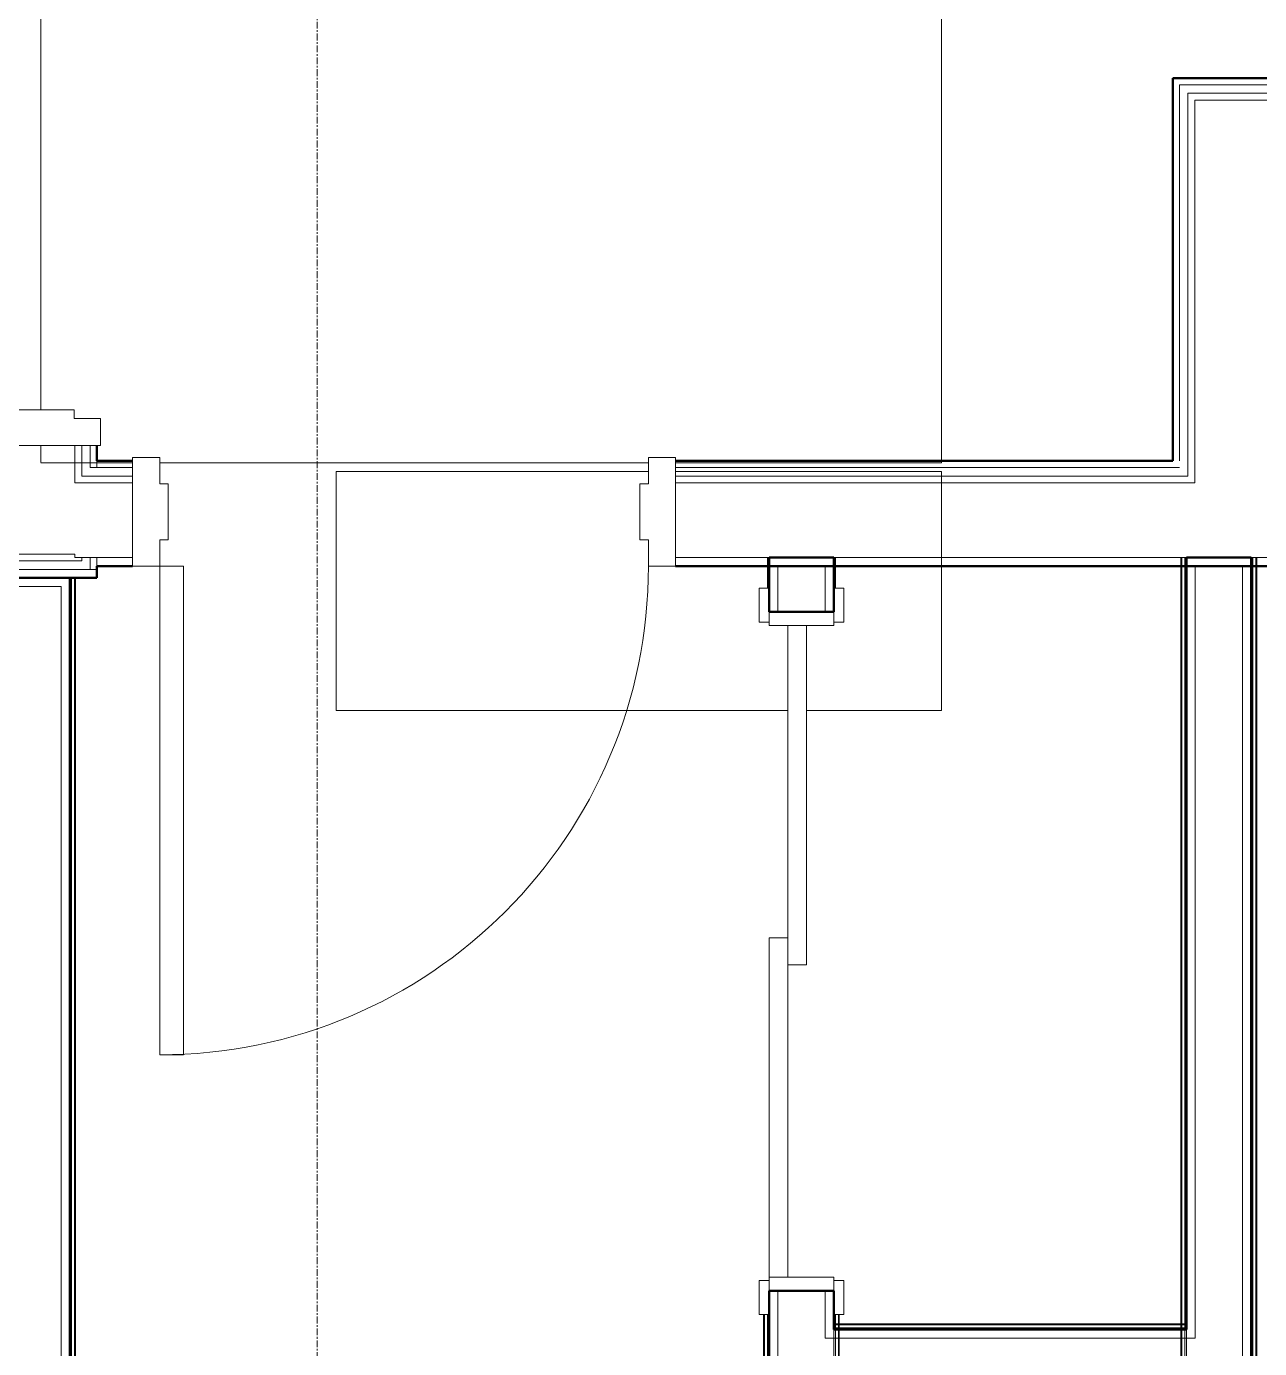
# Model space of a CAD drawing. Header units: inches. Extents: x -4218 to -1830, y 9756 to 12426.
# Drawn here: x -3502.7 to -3411.9, y 10287.6 to 10385 of the extents above; entities that cross this region are included whole.
import ezdxf

# ---------------------------------------------------------------- set-up
doc = ezdxf.new("R2010")
doc.units = ezdxf.units.IN
doc.header["$MEASUREMENT"] = 0
doc.linetypes.add('Grid Line 1_2_', pattern=[0.875, 0.5, -0.125, 0.125, -0.125])
for name, color, linetype, lineweight in [('0-1', 7, 'Continuous', 5), ('0-2', 252, 'Continuous', 9), ('0-3', 7, 'Continuous', 9), ('A-DOOR-1', 7, 'Continuous', 9), ('A-DOOR-2', 50, 'Continuous', 20), ('A-DOOR-FRAM-1', 50, 'Continuous', 20), ('A-FLOR-2', 252, 'Continuous', 9), ('A-FLOR-3', 7, 'Continuous', 9), ('A-WALL-1', 250, 'Continuous', 50), ('A-WALL-2', 10, 'Continuous', 13), ('A-WALL-3', 253, 'Continuous', 9), ('A-WALL-4', 254, 'Continuous', 9), ('A-WALL-5', 252, 'Continuous', 9), ('A-WALL-6', 7, 'Continuous', 9), ('I-WALL-1', 250, 'Continuous', 50), ('I-WALL-2', 254, 'Continuous', 9), ('I-WALL-3', 253, 'Continuous', 9), ('I-WALL-4', 252, 'Continuous', 9), ('S-GRID-1', 1, 'Grid Line 1_2_', 9)]:
    doc.layers.add(name, color=color, linetype=linetype, lineweight=lineweight)

# ---------------------------------------------------------------- blocks, each defined once
blk = doc.blocks.new('Basic Wall _ INT - W4BØF - _5_8 GYP - 2X4 WOOD_BATT_ - 5_8 GYP_ - ___-2683487-BACKGROUND - 1ST FLOOR')
at = {"layer": 'A-WALL-3'}
for p, q in [((-3499.525, 10344.339), (-3499.549, 10344.339)), ((-3499.347, 10344.339), (-3499.409, 10344.339)), ((-3499.198, 10344.339), (-3499.343, 10344.339)), ((-3499.549, 10263.901), (-3499.525, 10263.891)), ((-3499.409, 10263.843), (-3499.347, 10263.817)), ((-3499.343, 10263.816), (-3499.198, 10263.755)), ((-3499.198, 10263.755), (-3499.135, 10263.73))]:
    blk.add_line(p, q, dxfattribs=at)
at = {"layer": 'A-WALL-5'}
for p, q in [((-3499.549, 10344.339), (-3499.506, 10344.339)), ((-3499.549, 10344.339), (-3499.549, 10263.901)), ((-3499.506, 10344.339), (-3499.424, 10344.339)), ((-3499.424, 10344.339), (-3499.176, 10344.339)), ((-3499.198, 10263.755), (-3499.198, 10344.339))]:
    blk.add_line(p, q, dxfattribs=at)
at = {"layer": 'A-WALL-6'}
for p, q in [((-3499.424, 10263.849), (-3499.424, 10344.339)), ((-3499.135, 10263.73), (-3499.135, 10344.339))]:
    blk.add_line(p, q, dxfattribs=at)
at = {"layer": 'A-WALL-6', "flags": 128}
for points in [[(-3499.424, 10263.849), (-3499.427, 10263.85), (-3499.435, 10263.854), (-3499.448, 10263.859), (-3499.465, 10263.866), (-3499.485, 10263.874), (-3499.506, 10263.883)], [(-3499.135, 10263.73), (-3499.255, 10263.779), (-3499.346, 10263.817), (-3499.404, 10263.841), (-3499.424, 10263.849)]]:
    blk.add_lwpolyline(points, dxfattribs=at)
blk = doc.blocks.new('Basic Wall _ INT - W4BØF - _5_8 GYP - 2X4 WOOD_BATT_ - 5_8 GYP_ - ___-2683488-BACKGROUND - 1ST FLOOR')
at = {"layer": 'A-WALL-3'}
for p, q in [((-3417.687, 10345.839), (-3417.399, 10345.839)), ((-3417.625, 10345.839), (-3417.625, 10345.214)), ((-3417.399, 10345.839), (-3417.396, 10345.839)), ((-3417.396, 10345.839), (-3417.388, 10345.839)), ((-3417.388, 10345.839), (-3417.375, 10345.839)), ((-3417.375, 10345.839), (-3417.317, 10345.839)), ((-3417.317, 10345.839), (-3417.274, 10345.839)), ((-3417.274, 10345.214), (-3417.274, 10345.839)), ((-3417.625, 10289.388), (-3417.625, 10289.27)), ((-3417.625, 10289.268), (-3417.625, 10289.178)), ((-3417.625, 10289.177), (-3417.625, 10289.12)), ((-3417.625, 10288.974), (-3417.625, 10286.807)), ((-3417.274, 10286.807), (-3417.274, 10288.974)), ((-3417.687, 10247.803), (-3417.625, 10247.741)), ((-3417.625, 10247.741), (-3417.479, 10247.595)), ((-3417.476, 10247.591), (-3417.414, 10247.529)), ((-3417.298, 10247.413), (-3417.274, 10247.389))]:
    blk.add_line(p, q, dxfattribs=at)
at = {"layer": 'A-WALL-4'}
for p, q in [((-3417.625, 10345.839), (-3417.687, 10345.839)), ((-3417.479, 10345.839), (-3417.625, 10345.839)), ((-3417.414, 10345.839), (-3417.476, 10345.839)), ((-3417.274, 10345.839), (-3417.298, 10345.839))]:
    blk.add_line(p, q, dxfattribs=at)
at = {"layer": 'A-WALL-5'}
for p, q in [((-3417.687, 10345.839), (-3417.687, 10345.214)), ((-3417.625, 10345.214), (-3417.625, 10289.388)), ((-3417.399, 10345.839), (-3417.399, 10345.214)), ((-3417.274, 10288.974), (-3417.274, 10345.214)), ((-3417.687, 10289.388), (-3417.687, 10289.27)), ((-3417.687, 10289.268), (-3417.687, 10289.178)), ((-3417.687, 10289.177), (-3417.687, 10289.12)), ((-3417.687, 10288.974), (-3417.687, 10286.807)), ((-3417.399, 10288.974), (-3417.399, 10288.349)), ((-3417.399, 10288.332), (-3417.399, 10286.807)), ((-3417.625, 10248.807), (-3417.625, 10247.741)), ((-3417.274, 10247.389), (-3417.274, 10248.807))]:
    blk.add_line(p, q, dxfattribs=at)
at = {"layer": 'A-WALL-6'}
for p, q in [((-3417.687, 10345.214), (-3417.687, 10289.388)), ((-3417.399, 10345.214), (-3417.399, 10288.974)), ((-3417.687, 10248.807), (-3417.687, 10247.803)), ((-3417.399, 10248.807), (-3417.399, 10247.514)), ((-3417.274, 10247.389), (-3417.317, 10247.432))]:
    blk.add_line(p, q, dxfattribs=at)
at = {"layer": 'A-WALL-6', "flags": 128}
for points in [[(-3417.399, 10247.514), (-3417.418, 10247.534), (-3417.476, 10247.592), (-3417.568, 10247.683), (-3417.687, 10247.803)], [(-3417.317, 10247.432), (-3417.338, 10247.454), (-3417.358, 10247.473), (-3417.375, 10247.49), (-3417.388, 10247.503), (-3417.396, 10247.512), (-3417.399, 10247.514)]]:
    blk.add_lwpolyline(points, dxfattribs=at)
blk = doc.blocks.new('Basic Wall _ INT - W4BØF - _5_8 GYP - 2X4 WOOD_BATT_ - 5_8 GYP_ - ___-2683489-BACKGROUND - 1ST FLOOR')
at = {"layer": 'A-WALL-3'}
for p, q in [((-3412.524, 10345.839), (-3412.481, 10345.839)), ((-3412.524, 10345.214), (-3412.524, 10345.82)), ((-3412.481, 10345.839), (-3412.46, 10345.839)), ((-3412.46, 10345.839), (-3412.423, 10345.839)), ((-3412.423, 10345.839), (-3412.41, 10345.839)), ((-3412.41, 10345.839), (-3412.399, 10345.839)), ((-3412.399, 10345.839), (-3412.379, 10345.839)), ((-3412.379, 10345.839), (-3412.321, 10345.839)), ((-3412.321, 10345.839), (-3412.23, 10345.839)), ((-3412.23, 10345.839), (-3412.11, 10345.839)), ((-3412.173, 10345.825), (-3412.173, 10345.214)), ((-3412.524, 10283.807), (-3412.524, 10286.807)), ((-3412.524, 10248.807), (-3412.524, 10251.807)), ((-3412.318, 10245.595), (-3412.173, 10245.741)), ((-3412.173, 10245.741), (-3412.11, 10245.803)), ((-3412.524, 10245.389), (-3412.5, 10245.413)), ((-3412.384, 10245.529), (-3412.322, 10245.591))]:
    blk.add_line(p, q, dxfattribs=at)
at = {"layer": 'A-WALL-4'}
for p, q in [((-3412.5, 10345.839), (-3412.524, 10345.839)), ((-3412.322, 10345.839), (-3412.384, 10345.839)), ((-3412.173, 10345.839), (-3412.318, 10345.839)), ((-3412.11, 10345.839), (-3412.173, 10345.839))]:
    blk.add_line(p, q, dxfattribs=at)
at = {"layer": 'A-WALL-5'}
for p, q in [((-3412.524, 10286.807), (-3412.524, 10345.214)), ((-3412.399, 10345.214), (-3412.399, 10345.822)), ((-3412.173, 10345.214), (-3412.173, 10286.807)), ((-3412.11, 10345.826), (-3412.11, 10345.214)), ((-3412.524, 10245.389), (-3412.524, 10248.807)), ((-3412.173, 10248.807), (-3412.173, 10245.741))]:
    blk.add_line(p, q, dxfattribs=at)
at = {"layer": 'A-WALL-6'}
for p, q in [((-3412.399, 10286.807), (-3412.399, 10345.214)), ((-3412.11, 10345.214), (-3412.11, 10286.807)), ((-3412.399, 10245.514), (-3412.399, 10248.807)), ((-3412.11, 10248.807), (-3412.11, 10245.803))]:
    blk.add_line(p, q, dxfattribs=at)
at = {"layer": 'A-WALL-6', "flags": 128}
for points in [[(-3412.11, 10245.803), (-3412.23, 10245.683), (-3412.321, 10245.592), (-3412.379, 10245.534), (-3412.399, 10245.514)], [(-3412.399, 10245.514), (-3412.402, 10245.512), (-3412.41, 10245.503), (-3412.423, 10245.49), (-3412.44, 10245.473), (-3412.46, 10245.454), (-3412.481, 10245.432)]]:
    blk.add_lwpolyline(points, dxfattribs=at)
blk = doc.blocks.new('Basic Wall _ INT - W4BØF - _5_8 GYP - 2X4 WOOD_BATT_ - 5_8 GYP_ - ___-2683491-BACKGROUND - 1ST FLOOR')
at = {"layer": 'A-WALL-3'}
for p, q in [((-3443.274, 10289.268), (-3443.274, 10289.388)), ((-3443.274, 10289.099), (-3443.274, 10289.268)), ((-3443.274, 10289.097), (-3443.274, 10289.099)), ((-3443.274, 10289.058), (-3443.274, 10289.097)), ((-3443.274, 10289.038), (-3443.274, 10289.058)), ((-3443.129, 10289.325), (-3443.074, 10289.325)), ((-3443.071, 10289.325), (-3442.984, 10289.325)), ((-3442.98, 10289.325), (-3442.865, 10289.325)), ((-3417.677, 10289.325), (-3417.568, 10289.325)), ((-3417.56, 10289.325), (-3417.476, 10289.325)), ((-3417.471, 10289.325), (-3417.418, 10289.325)), ((-3417.274, 10289.388), (-3417.274, 10289.268)), ((-3417.274, 10289.268), (-3417.274, 10289.177)), ((-3417.274, 10289.177), (-3417.274, 10289.119)), ((-3417.274, 10289.119), (-3417.274, 10289.099)), ((-3417.274, 10289.099), (-3417.274, 10289.097)), ((-3417.274, 10289.097), (-3417.274, 10289.088)), ((-3417.274, 10289.088), (-3417.274, 10289.058)), ((-3417.274, 10289.058), (-3417.274, 10289.038))]:
    blk.add_line(p, q, dxfattribs=at)
at = {"layer": 'A-WALL-4'}
for p, q in [((-3443.274, 10289.388), (-3443.274, 10289.325)), ((-3443.274, 10289.325), (-3443.274, 10289.18)), ((-3443.274, 10289.176), (-3443.274, 10289.114)), ((-3443.274, 10288.998), (-3443.274, 10288.974)), ((-3417.274, 10289.325), (-3417.274, 10289.388)), ((-3417.274, 10289.18), (-3417.274, 10289.325)), ((-3417.274, 10289.114), (-3417.274, 10289.176)), ((-3417.274, 10288.974), (-3417.274, 10288.998))]:
    blk.add_line(p, q, dxfattribs=at)
at = {"layer": 'A-WALL-5'}
for p, q in [((-3443.274, 10289.017), (-3443.274, 10289.038)), ((-3443.274, 10288.974), (-3443.274, 10289.017)), ((-3417.274, 10288.974), (-3443.274, 10288.974)), ((-3443.129, 10289.388), (-3443.074, 10289.388)), ((-3443.071, 10289.388), (-3442.984, 10289.388)), ((-3442.98, 10289.388), (-3442.865, 10289.388)), ((-3442.865, 10289.325), (-3417.687, 10289.325)), ((-3417.677, 10289.388), (-3417.568, 10289.388)), ((-3417.56, 10289.388), (-3417.476, 10289.388)), ((-3417.471, 10289.388), (-3417.418, 10289.388)), ((-3417.274, 10289.038), (-3417.274, 10289.017)), ((-3417.274, 10289.017), (-3417.274, 10288.974))]:
    blk.add_line(p, q, dxfattribs=at)
at = {"layer": 'A-WALL-6'}
for p, q in [((-3417.274, 10289.099), (-3443.274, 10289.099)), ((-3442.86, 10289.388), (-3417.687, 10289.388))]:
    blk.add_line(p, q, dxfattribs=at)
blk = doc.blocks.new('Basic Wall _ INT - W4BØF - _5_8 GYP - 2X4 WOOD_BATT_ - 5_8 GYP_ - ___-2683493-BACKGROUND - 1ST FLOOR')
at = {"layer": 'A-WALL-3'}
for p, q in [((-3448.168, 10345.839), (-3448.149, 10345.839)), ((-3448.149, 10345.839), (-3448.146, 10345.839)), ((-3448.146, 10345.839), (-3448.138, 10345.839)), ((-3448.138, 10345.839), (-3448.125, 10345.839)), ((-3448.125, 10345.839), (-3448.067, 10345.839)), ((-3448.067, 10345.839), (-3448.024, 10345.839)), ((-3448.024, 10345.839), (-3448.024, 10345.214)), ((-3448.024, 10343.589), (-3448.024, 10341.839)), ((-3448.437, 10238.2), (-3448.375, 10238.174)), ((-3448.375, 10238.174), (-3448.229, 10238.114)), ((-3448.226, 10238.113), (-3448.164, 10238.087)), ((-3448.048, 10238.039), (-3448.024, 10238.029))]:
    blk.add_line(p, q, dxfattribs=at)
at = {"layer": 'A-WALL-4'}
blk.add_line((-3448.024, 10345.839), (-3448.048, 10345.839), dxfattribs=at)
at = {"layer": 'A-WALL-5'}
for p, q in [((-3448.149, 10345.839), (-3448.149, 10345.214)), ((-3448.024, 10345.214), (-3448.024, 10343.589)), ((-3448.375, 10238.174), (-3448.375, 10290.089)), ((-3448.024, 10290.089), (-3448.024, 10238.029))]:
    blk.add_line(p, q, dxfattribs=at)
at = {"layer": 'A-WALL-6'}
for p, q in [((-3448.149, 10345.214), (-3448.149, 10343.589)), ((-3448.437, 10238.2), (-3448.437, 10290.089)), ((-3448.149, 10290.089), (-3448.149, 10238.081))]:
    blk.add_line(p, q, dxfattribs=at)
at = {"layer": 'A-WALL-6', "flags": 128}
for points in [[(-3448.149, 10238.081), (-3448.168, 10238.089), (-3448.226, 10238.113), (-3448.318, 10238.151), (-3448.437, 10238.2)], [(-3448.067, 10238.047), (-3448.088, 10238.055), (-3448.108, 10238.064), (-3448.125, 10238.071), (-3448.138, 10238.076), (-3448.146, 10238.08), (-3448.149, 10238.081)]]:
    blk.add_lwpolyline(points, dxfattribs=at)
blk = doc.blocks.new('Basic Wall _ INT - W4BØF - _5_8 GYP - 2X4 WOOD_BATT_ - 5_8 GYP_ - ___-2683492-BACKGROUND - 1ST FLOOR')
at = {"layer": 'A-WALL-3'}
for p, q in [((-3443.274, 10345.839), (-3443.231, 10345.839)), ((-3443.274, 10345.839), (-3443.274, 10345.214)), ((-3443.231, 10345.839), (-3443.16, 10345.839)), ((-3443.16, 10345.839), (-3443.149, 10345.839)), ((-3443.149, 10345.839), (-3443.129, 10345.839)), ((-3443.274, 10343.589), (-3443.274, 10341.839)), ((-3443.274, 10288.974), (-3443.274, 10284.224)), ((-3442.923, 10289.268), (-3442.923, 10289.386)), ((-3442.923, 10289.177), (-3442.923, 10289.267)), ((-3442.923, 10289.119), (-3442.923, 10289.176)), ((-3442.923, 10284.224), (-3442.923, 10288.974)), ((-3442.923, 10284.022), (-3442.923, 10284.079)), ((-3442.923, 10283.93), (-3442.923, 10284.021)), ((-3442.923, 10283.811), (-3442.923, 10283.929)), ((-3442.923, 10247.685), (-3442.923, 10247.803)), ((-3442.923, 10247.593), (-3442.923, 10247.683)), ((-3443.274, 10247.389), (-3443.274, 10240.639)), ((-3442.923, 10247.535), (-3442.923, 10247.592)), ((-3442.923, 10246.773), (-3442.923, 10247.389)), ((-3442.923, 10244.773), (-3442.923, 10246.746)), ((-3442.923, 10240.639), (-3442.923, 10244.764)), ((-3443.274, 10236.061), (-3443.25, 10236.052)), ((-3443.134, 10236.003), (-3443.072, 10235.978)), ((-3443.068, 10235.976), (-3442.923, 10235.916)), ((-3442.923, 10235.916), (-3442.86, 10235.89))]:
    blk.add_line(p, q, dxfattribs=at)
at = {"layer": 'A-WALL-4'}
blk.add_line((-3443.25, 10345.839), (-3443.274, 10345.839), dxfattribs=at)
at = {"layer": 'A-WALL-5'}
for p, q in [((-3443.274, 10345.214), (-3443.274, 10343.589)), ((-3443.149, 10345.214), (-3443.149, 10345.839)), ((-3443.274, 10290.089), (-3443.274, 10288.974)), ((-3442.923, 10289.386), (-3442.923, 10290.089)), ((-3443.149, 10284.866), (-3443.149, 10288.974)), ((-3442.86, 10289.268), (-3442.86, 10289.386)), ((-3442.86, 10289.177), (-3442.86, 10289.267)), ((-3442.86, 10289.119), (-3442.86, 10289.176)), ((-3442.86, 10284.224), (-3442.86, 10288.974)), ((-3443.149, 10284.224), (-3443.149, 10284.849)), ((-3443.274, 10284.224), (-3443.274, 10278.099)), ((-3442.923, 10278.099), (-3442.923, 10283.811)), ((-3442.86, 10284.022), (-3442.86, 10284.079)), ((-3442.86, 10283.93), (-3442.86, 10284.02)), ((-3442.86, 10283.811), (-3442.86, 10283.928)), ((-3443.274, 10253.099), (-3443.274, 10247.389)), ((-3442.923, 10247.803), (-3442.923, 10253.099)), ((-3442.86, 10247.685), (-3442.86, 10247.803)), ((-3442.86, 10247.593), (-3442.86, 10247.683)), ((-3443.149, 10246.767), (-3443.149, 10247.389)), ((-3443.149, 10244.767), (-3443.149, 10246.758)), ((-3442.86, 10247.535), (-3442.86, 10247.592)), ((-3442.86, 10246.774), (-3442.86, 10247.389)), ((-3442.86, 10244.774), (-3442.86, 10246.743)), ((-3443.149, 10241.281), (-3443.149, 10244.764)), ((-3442.86, 10240.639), (-3442.86, 10244.764)), ((-3443.149, 10240.639), (-3443.149, 10241.264)), ((-3443.274, 10240.639), (-3443.274, 10236.061)), ((-3442.923, 10235.916), (-3442.923, 10240.639))]:
    blk.add_line(p, q, dxfattribs=at)
at = {"layer": 'A-WALL-6'}
for p, q in [((-3443.149, 10343.589), (-3443.149, 10345.214)), ((-3443.149, 10288.974), (-3443.149, 10290.089)), ((-3442.86, 10289.388), (-3442.86, 10290.089)), ((-3443.149, 10278.099), (-3443.149, 10284.224)), ((-3442.86, 10278.099), (-3442.86, 10283.811)), ((-3443.149, 10247.389), (-3443.149, 10253.099)), ((-3442.86, 10247.803), (-3442.86, 10253.099)), ((-3443.149, 10236.01), (-3443.149, 10240.639)), ((-3442.86, 10235.89), (-3442.86, 10240.639))]:
    blk.add_line(p, q, dxfattribs=at)
at = {"layer": 'A-WALL-6', "flags": 128}
for points in [[(-3443.149, 10236.01), (-3443.152, 10236.011), (-3443.16, 10236.014), (-3443.173, 10236.02), (-3443.19, 10236.027), (-3443.21, 10236.035), (-3443.231, 10236.044)], [(-3442.86, 10235.89), (-3442.98, 10235.94), (-3443.071, 10235.978), (-3443.129, 10236.001), (-3443.149, 10236.01)]]:
    blk.add_lwpolyline(points, dxfattribs=at)
blk = doc.blocks.new('SLIDING - FLUSH - 4-0 x 6-8-3203584-BACKGROUND - 1ST FLOOR')
at = {"layer": 'A-DOOR-1'}
for p, q in [((-24.25, 3), (-26.75, 3)), ((-26.75, 3), (-26.75, 2.25)), ((-24.25, 2.25), (-24.25, 3)), ((24.25, 3), (24.25, 2.25)), ((26.75, 3), (24.25, 3)), ((26.75, 2.25), (26.75, 3)), ((-26.75, 2.25), (-24.25, 2.25)), ((24.25, 2.25), (26.75, 2.25)), ((-24.25, -2.5), (-26.75, -2.5)), ((-26.75, -2.5), (-26.75, -3.25)), ((-24.25, -3.25), (-24.25, -2.5)), ((26.75, -2.5), (24.25, -2.5)), ((24.25, -2.5), (24.25, -3.25)), ((26.75, -3.25), (26.75, -2.5)), ((-26.75, -3.25), (-24.25, -3.25)), ((24.25, -3.25), (26.75, -3.25))]:
    blk.add_line(p, q, dxfattribs=at)
at = {"layer": 'A-DOOR-2'}
for p, q in [((1, 2.25), (-24, 2.25)), ((-24, 2.25), (-24, 0.875)), ((1, 0.875), (1, 2.25)), ((-24, 0.875), (1, 0.875)), ((24, 0.875), (-1, 0.875)), ((-1, 0.875), (-1, -0.5)), ((24, -0.5), (24, 0.875)), ((-1, -0.5), (24, -0.5))]:
    blk.add_line(p, q, dxfattribs=at)
at = {"layer": 'A-DOOR-FRAM-1'}
for p, q in [((-24, 2.25), (-25, 2.25)), ((-25, 2.25), (-25, -2.5)), ((-24, -2.5), (-24, 2.25)), ((25, 2.25), (24, 2.25)), ((24, 2.25), (24, -2.5)), ((25, -2.5), (25, 2.25)), ((-25, -2.5), (-24, -2.5)), ((24, -2.5), (25, -2.5))]:
    blk.add_line(p, q, dxfattribs=at)
blk = doc.blocks.new('CTR - 1st Phase - Unit Layouts_rvt-1-BACKGROUND - 1ST FLOOR')
at = {"layer": 'A-WALL-1'}
for p, q in [((-3448.024, 10345.839), (-3448.024, 10341.839)), ((-3447.399, 10345.839), (-3448.024, 10345.839)), ((-3443.899, 10345.839), (-3447.399, 10345.839)), ((-3443.274, 10345.839), (-3443.899, 10345.839)), ((-3443.274, 10341.839), (-3443.274, 10345.839)), ((-3416.649, 10345.839), (-3417.274, 10345.839)), ((-3417.274, 10345.839), (-3417.274, 10288.974)), ((-3413.149, 10345.839), (-3416.649, 10345.839)), ((-3412.524, 10345.839), (-3413.149, 10345.839)), ((-3412.524, 10283.807), (-3412.524, 10345.839)), ((-3500.174, 10344.339), (-3503.674, 10344.339)), ((-3499.549, 10344.339), (-3500.174, 10344.339)), ((-3499.549, 10270.618), (-3499.549, 10344.339)), ((-3448.024, 10341.839), (-3443.274, 10341.839)), ((-3448.024, 10291.839), (-3448.024, 10238.029)), ((-3443.274, 10291.839), (-3448.024, 10291.839)), ((-3443.274, 10288.974), (-3443.274, 10291.839)), ((-3417.274, 10288.974), (-3443.274, 10288.974))]:
    blk.add_line(p, q, dxfattribs=at)
at = {"layer": 'A-WALL-2'}
for p, q in [((-3447.399, 10341.839), (-3447.399, 10345.214)), ((-3443.899, 10345.214), (-3447.399, 10345.214)), ((-3443.899, 10341.839), (-3443.899, 10345.214)), ((-3413.149, 10345.214), (-3416.649, 10345.214)), ((-3416.649, 10345.214), (-3416.649, 10288.349)), ((-3413.149, 10345.214), (-3413.149, 10283.807)), ((-3500.174, 10343.714), (-3503.674, 10343.714)), ((-3500.174, 10269.993), (-3500.174, 10343.714)), ((-3447.399, 10237.77), (-3447.399, 10291.839)), ((-3443.899, 10288.349), (-3443.899, 10291.839)), ((-3443.274, 10288.349), (-3443.899, 10288.349)), ((-3443.274, 10288.349), (-3417.274, 10288.349)), ((-3417.274, 10288.349), (-3416.649, 10288.349))]:
    blk.add_line(p, q, dxfattribs=at)
at = {"layer": 'A-WALL-3'}
for p, q in [((-3417.274, 10345.214), (-3417.274, 10289.388)), ((-3412.524, 10286.807), (-3412.524, 10345.214)), ((-3504.299, 10344.339), (-3499.549, 10344.339)), ((-3499.549, 10270.618), (-3499.549, 10344.339)), ((-3448.024, 10291.839), (-3443.535, 10291.839)), ((-3448.024, 10290.089), (-3448.024, 10238.029)), ((-3443.274, 10289.388), (-3443.274, 10290.089)), ((-3417.687, 10288.974), (-3442.866, 10288.974))]:
    blk.add_line(p, q, dxfattribs=at)
at = {"layer": 'A-WALL-4'}
for p, q in [((-3417.274, 10345.839), (-3412.524, 10345.839)), ((-3417.274, 10345.839), (-3417.274, 10345.214)), ((-3412.524, 10345.214), (-3412.524, 10345.82)), ((-3443.274, 10289.119), (-3443.274, 10289.388)), ((-3443.074, 10288.974), (-3443.129, 10288.974)), ((-3442.984, 10288.974), (-3443.071, 10288.974)), ((-3442.866, 10288.974), (-3442.98, 10288.974)), ((-3417.568, 10288.974), (-3417.677, 10288.974)), ((-3417.476, 10288.974), (-3417.56, 10288.974)), ((-3417.418, 10288.974), (-3417.471, 10288.974)), ((-3417.274, 10289.388), (-3417.274, 10289.119))]:
    blk.add_line(p, q, dxfattribs=at)
at = {"layer": '0-2'}
for name in ['Basic Wall _ INT - W4BØF - _5_8 GYP - 2X4 WOOD_BATT_ - 5_8 GYP_ - ___-2683493-BACKGROUND - 1ST FLOOR', 'Basic Wall _ INT - W4BØF - _5_8 GYP - 2X4 WOOD_BATT_ - 5_8 GYP_ - ___-2683492-BACKGROUND - 1ST FLOOR', 'Basic Wall _ INT - W4BØF - _5_8 GYP - 2X4 WOOD_BATT_ - 5_8 GYP_ - ___-2683488-BACKGROUND - 1ST FLOOR', 'Basic Wall _ INT - W4BØF - _5_8 GYP - 2X4 WOOD_BATT_ - 5_8 GYP_ - ___-2683489-BACKGROUND - 1ST FLOOR', 'Basic Wall _ INT - W4BØF - _5_8 GYP - 2X4 WOOD_BATT_ - 5_8 GYP_ - ___-2683487-BACKGROUND - 1ST FLOOR', 'Basic Wall _ INT - W4BØF - _5_8 GYP - 2X4 WOOD_BATT_ - 5_8 GYP_ - ___-2683491-BACKGROUND - 1ST FLOOR']:
    blk.add_blockref(name, (0, 0), dxfattribs=at)
at = {"layer": '0-2', "rotation": 90.00000000000077}
blk.add_blockref('SLIDING - FLUSH - 4-0 x 6-8-3203584-BACKGROUND - 1ST FLOOR', (-3445.774, 10316.839), dxfattribs=at)
blk = doc.blocks.new('HOLLOW METAL - UNIT DOOR-2191978-BACKGROUND - 1ST FLOOR')
at = {"layer": 'A-DOOR-1'}
blk.add_arc((18, 4.125), 36, 90, 180, dxfattribs=at)
at = {"layer": 'A-DOOR-2'}
for p, q in [((18, 40.125), (16.25, 40.125)), ((16.25, 40.125), (16.25, 4.125)), ((18, 4.125), (18, 40.125)), ((16.25, 4.125), (18, 4.125))]:
    blk.add_line(p, q, dxfattribs=at)
at = {"layer": 'A-DOOR-FRAM-1'}
for p, q in [((-18, 4.125), (-20, 4.125)), ((-20, 4.125), (-20, -3.875)), ((-18, 2.1875), (-18, 4.125)), ((18, 4.125), (18, 2.1875)), ((20, 4.125), (18, 4.125)), ((20, -3.875), (20, 4.125)), ((-17.375, 2.1875), (-18, 2.1875)), ((-17.375, -1.9375), (-17.375, 2.1875)), ((18, 2.1875), (17.375, 2.1875)), ((17.375, 2.1875), (17.375, -1.9375)), ((-18, -3.875), (-18, -1.9375)), ((-18, -1.9375), (-17.375, -1.9375)), ((17.375, -1.9375), (18, -1.9375)), ((18, -1.9375), (18, -3.875)), ((-20, -3.875), (-18, -3.875)), ((18, -3.875), (20, -3.875))]:
    blk.add_line(p, q, dxfattribs=at)
blk = doc.blocks.new('HOLLOW METAL - UNIT DOOR-2191980-BACKGROUND - 1ST FLOOR')
at = {"layer": 'A-DOOR-1'}
blk.add_arc((18, -4.125), 36, 180, 270, dxfattribs=at)
at = {"layer": 'A-DOOR-2'}
for p, q in [((16.25, -4.125), (18, -4.125)), ((16.25, -40.125), (16.25, -4.125)), ((18, -4.125), (18, -40.125)), ((18, -40.125), (16.25, -40.125))]:
    blk.add_line(p, q, dxfattribs=at)
at = {"layer": 'A-DOOR-FRAM-1'}
for p, q in [((-20, 3.875), (-18, 3.875)), ((-20, -4.125), (-20, 3.875)), ((-18, 3.875), (-18, 1.9375)), ((18, 3.875), (20, 3.875)), ((18, 1.9375), (18, 3.875)), ((20, 3.875), (20, -4.125)), ((-18, 1.9375), (-17.375, 1.9375)), ((-17.375, 1.9375), (-17.375, -2.1875)), ((17.375, 1.9375), (18, 1.9375)), ((17.375, -2.1875), (17.375, 1.9375)), ((-18, -2.1875), (-18, -4.125)), ((-17.375, -2.1875), (-18, -2.1875)), ((18, -2.1875), (17.375, -2.1875)), ((18, -4.125), (18, -2.1875)), ((-18, -4.125), (-20, -4.125)), ((20, -4.125), (18, -4.125))]:
    blk.add_line(p, q, dxfattribs=at)
blk = doc.blocks.new('CTR - 1st Phase - Common Walls_rvt-1-BACKGROUND - 1ST FLOOR')
at = {"layer": 'A-FLOR-2'}
for p, q in [((-3501.674, 10354.089), (-3501.674, 10352.839)), ((-3435.324, 10352.814), (-3435.324, 10352.964)), ((-3501.674, 10352.814), (-3499.174, 10352.814)), ((-3499.161, 10352.814), (-3498.674, 10352.814)), ((-3498.632, 10352.814), (-3497.582, 10352.814)), ((-3497.549, 10352.814), (-3494.924, 10352.814)), ((-3454.924, 10352.814), (-3435.324, 10352.814)), ((-3435.324, 10352.189), (-3454.924, 10352.189)), ((-3435.324, 10345.214), (-3435.324, 10352.169))]:
    blk.add_line(p, q, dxfattribs=at)
at = {"layer": 'A-FLOR-3'}
for p, q in [((-3501.674, 10391.464), (-3501.674, 10356.714)), ((-3435.324, 10352.964), (-3435.324, 10391.464)), ((-3492.924, 10352.814), (-3456.924, 10352.814)), ((-3456.924, 10352.189), (-3479.924, 10352.189)), ((-3479.924, 10352.189), (-3479.924, 10334.571)), ((-3435.324, 10334.571), (-3435.324, 10345.214)), ((-3479.924, 10334.571), (-3446.649, 10334.571)), ((-3445.274, 10334.571), (-3435.324, 10334.571))]:
    blk.add_line(p, q, dxfattribs=at)
at = {"layer": 'A-WALL-2'}
for p, q in [((-3417.799, 10352.964), (-3417.799, 10380.664)), ((-3417.799, 10380.664), (-3417.174, 10380.664)), ((-3417.174, 10380.664), (-3410.549, 10380.664)), ((-3417.174, 10352.964), (-3417.174, 10380.039)), ((-3417.174, 10380.039), (-3416.674, 10380.039)), ((-3416.674, 10380.039), (-3410.549, 10380.039)), ((-3416.674, 10352.964), (-3416.674, 10379.539)), ((-3416.674, 10379.539), (-3411.174, 10379.539)), ((-3499.174, 10352.839), (-3499.174, 10354.089)), ((-3498.674, 10352.839), (-3498.674, 10354.089)), ((-3498.049, 10352.839), (-3498.049, 10354.089)), ((-3497.549, 10352.964), (-3497.549, 10352.839)), ((-3417.174, 10352.964), (-3417.174, 10352.464)), ((-3416.674, 10352.964), (-3416.674, 10351.839)), ((-3499.174, 10352.839), (-3499.174, 10351.589)), ((-3498.674, 10352.839), (-3498.674, 10351.839)), ((-3498.049, 10352.839), (-3498.049, 10352.464)), ((-3497.549, 10352.464), (-3498.049, 10352.464)), ((-3497.549, 10352.839), (-3497.549, 10352.464)), ((-3494.924, 10352.464), (-3497.549, 10352.464)), ((-3417.799, 10352.464), (-3454.924, 10352.464)), ((-3417.174, 10352.464), (-3417.174, 10351.839)), ((-3417.174, 10351.839), (-3417.174, 10352.464)), ((-3499.174, 10351.589), (-3499.174, 10351.339)), ((-3498.674, 10351.339), (-3499.174, 10351.339)), ((-3498.049, 10351.839), (-3498.674, 10351.839)), ((-3497.549, 10351.339), (-3498.674, 10351.339)), ((-3497.549, 10351.839), (-3498.049, 10351.839)), ((-3494.924, 10351.839), (-3497.549, 10351.839)), ((-3494.924, 10351.339), (-3497.549, 10351.339)), ((-3417.174, 10351.839), (-3454.924, 10351.839)), ((-3416.674, 10351.339), (-3454.924, 10351.339)), ((-3416.674, 10351.839), (-3416.674, 10351.339)), ((-3416.674, 10351.339), (-3416.674, 10351.839)), ((-3499.174, 10346.089), (-3822.724, 10346.089)), ((-3499.174, 10345.839), (-3499.174, 10346.089)), ((-3499.174, 10345.589), (-3822.724, 10345.589)), ((-3498.674, 10345.839), (-3499.174, 10345.839)), ((-3498.674, 10345.589), (-3499.174, 10345.589)), ((-3498.674, 10345.839), (-3498.674, 10345.589)), ((-3498.049, 10345.839), (-3498.674, 10345.839)), ((-3498.049, 10345.839), (-3498.049, 10345.589)), ((-3497.549, 10345.839), (-3498.049, 10345.839)), ((-3498.049, 10345.589), (-3498.049, 10344.964)), ((-3494.924, 10345.839), (-3497.549, 10345.839)), ((-3497.549, 10345.839), (-3497.549, 10345.214)), ((-3411.174, 10345.839), (-3454.924, 10345.839)), ((-3499.174, 10344.964), (-3822.724, 10344.964)), ((-3498.674, 10344.964), (-3499.174, 10344.964)), ((-3498.049, 10344.964), (-3498.674, 10344.964)), ((-3497.549, 10344.964), (-3498.049, 10344.964)), ((-3497.549, 10344.964), (-3498.049, 10344.964))]:
    blk.add_line(p, q, dxfattribs=at)
at = {"layer": 'I-WALL-1'}
for p, q in [((-3418.299, 10381.164), (-3418.299, 10352.964)), ((-3417.799, 10381.164), (-3418.299, 10381.164)), ((-3410.549, 10381.164), (-3417.799, 10381.164)), ((-3497.549, 10352.964), (-3497.549, 10354.089)), ((-3494.924, 10352.964), (-3497.549, 10352.964)), ((-3418.299, 10352.964), (-3454.924, 10352.964)), ((-3497.549, 10344.964), (-3497.549, 10345.214)), ((-3497.549, 10345.214), (-3494.924, 10345.214)), ((-3454.924, 10345.214), (-3410.549, 10345.214)), ((-3574.141, 10344.339), (-3497.549, 10344.339)), ((-3497.549, 10344.339), (-3497.549, 10344.964))]:
    blk.add_line(p, q, dxfattribs=at)
at = {"layer": 'I-WALL-2'}
blk.add_line((-3416.649, 10345.214), (-3413.149, 10345.214), dxfattribs=at)
at = {"layer": 'I-WALL-3'}
for p, q in [((-3454.924, 10352.189), (-3454.924, 10352.814)), ((-3417.687, 10345.214), (-3417.569, 10345.214)), ((-3417.568, 10345.214), (-3417.477, 10345.214)), ((-3417.476, 10345.214), (-3417.419, 10345.214)), ((-3417.274, 10345.214), (-3416.649, 10345.214)), ((-3413.149, 10345.214), (-3412.524, 10345.214)), ((-3412.379, 10345.214), (-3412.322, 10345.214)), ((-3412.321, 10345.214), (-3412.231, 10345.214)), ((-3412.23, 10345.214), (-3412.111, 10345.214)), ((-3504.299, 10344.339), (-3499.549, 10344.339)), ((-3499.404, 10344.339), (-3499.174, 10344.339))]:
    blk.add_line(p, q, dxfattribs=at)
at = {"layer": 'I-WALL-4'}
for p, q in [((-3418.299, 10381.164), (-3418.299, 10352.964)), ((-3418.299, 10381.164), (-3410.549, 10381.164)), ((-3418.299, 10352.964), (-3435.324, 10352.964)), ((-3497.549, 10345.214), (-3497.549, 10344.339)), ((-3497.549, 10345.214), (-3494.924, 10345.214)), ((-3435.324, 10345.214), (-3417.687, 10345.214)), ((-3412.111, 10345.214), (-3410.549, 10345.214)), ((-3499.135, 10344.339), (-3497.549, 10344.339))]:
    blk.add_line(p, q, dxfattribs=at)
at = {"layer": '0-3'}
for name, p, rotation in [('HOLLOW METAL - UNIT DOOR-2191980-BACKGROUND - 1ST FLOOR', (-3501.174, 10374.089), 270.0000000000046), ('HOLLOW METAL - UNIT DOOR-2191978-BACKGROUND - 1ST FLOOR', (-3474.924, 10349.339), 180)]:
    blk.add_blockref(name, p, dxfattribs=dict(at, rotation=rotation))

msp = doc.modelspace()

# ---------------------------------------------------------------- linework, layer by layer
at = {"layer": 'S-GRID-1'}
msp.add_line((-3481.324, 9836.18), (-3481.324, 12376.809), dxfattribs=at)

# ---------------------------------------------------------------- block references
at = {"layer": '0-1'}
for name in ['CTR - 1st Phase - Unit Layouts_rvt-1-BACKGROUND - 1ST FLOOR', 'CTR - 1st Phase - Common Walls_rvt-1-BACKGROUND - 1ST FLOOR']:
    msp.add_blockref(name, (0, 0), dxfattribs=at)

doc.saveas('drawing.dxf')
